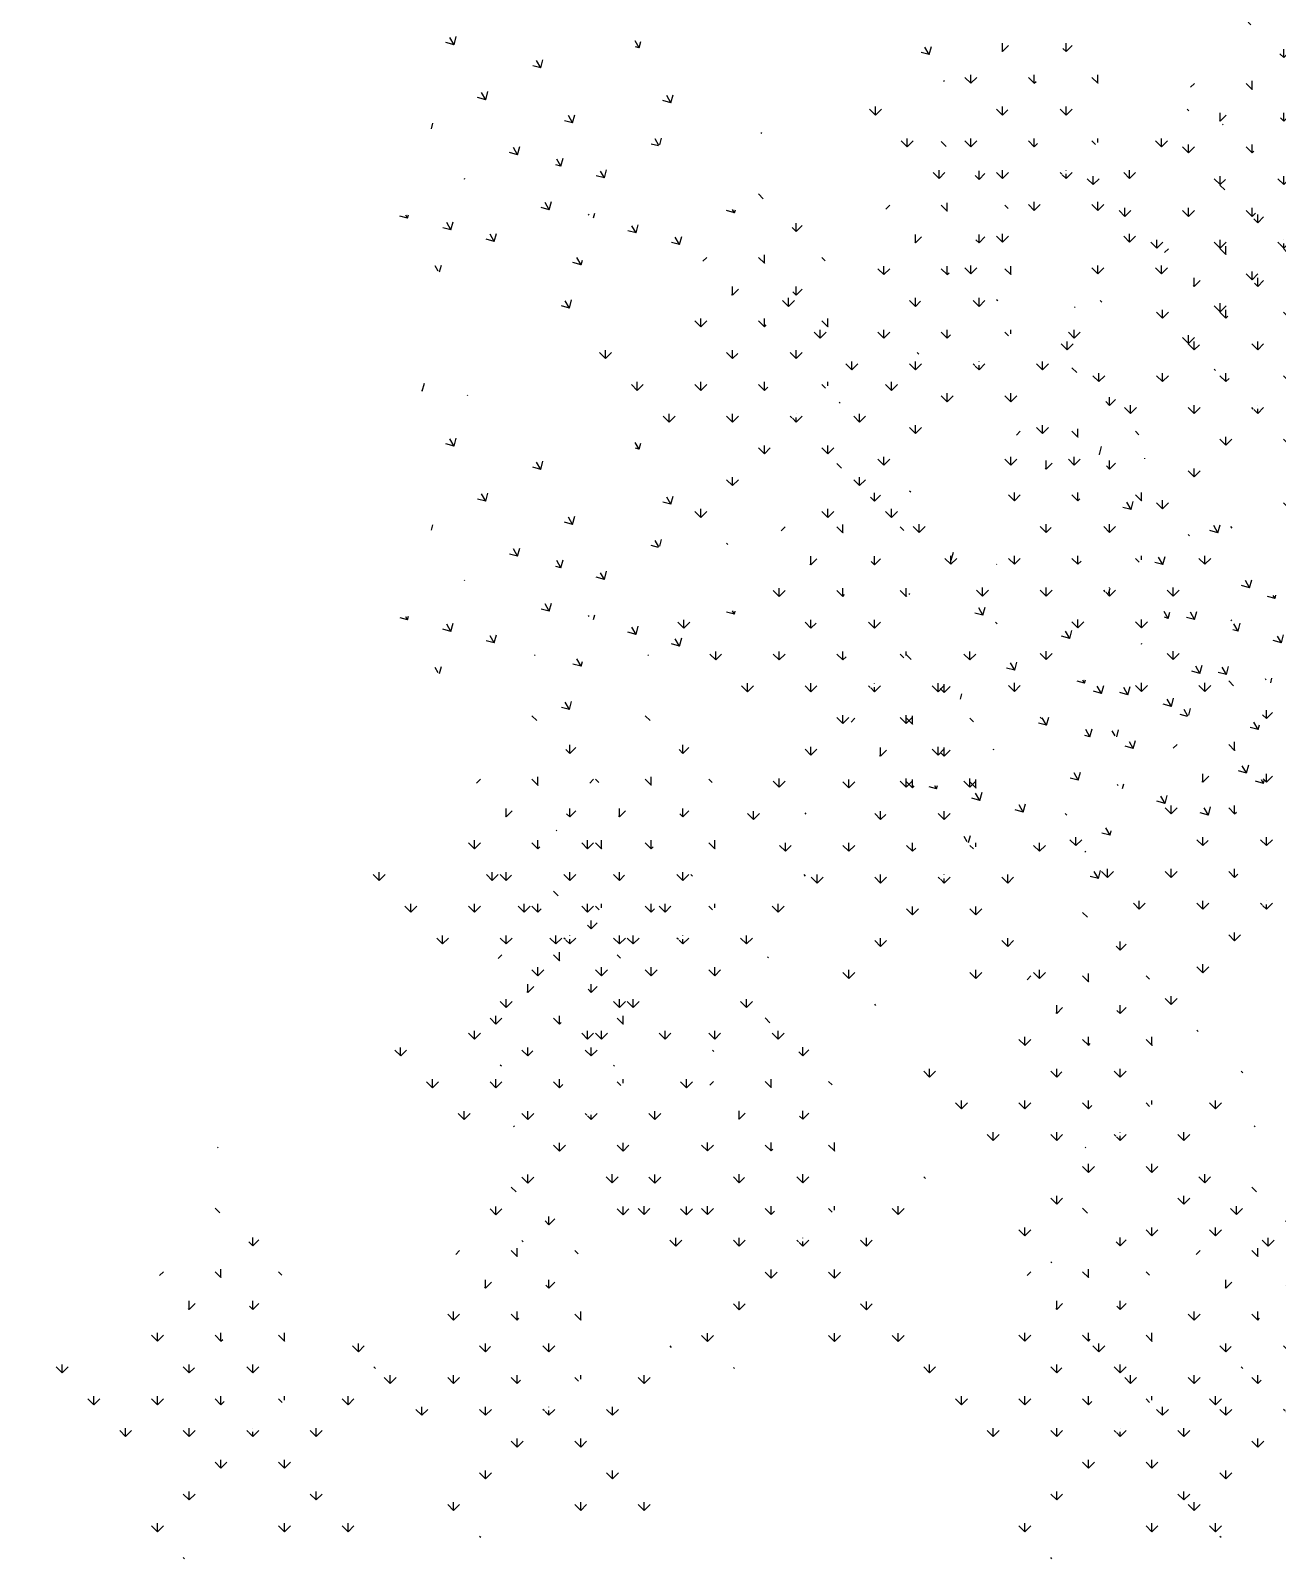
# Model space of a CAD drawing. Header units: inches. Extents: x 35686 to 107884, y -6679 to 46392.
# Drawn here: x 85259 to 86993, y 34165 to 36298 of the extents above; entities that cross this region are included whole.
import ezdxf

# ---------------------------------------------------------------- set-up
doc = ezdxf.new("R2010")
doc.units = ezdxf.units.IN
doc.header["$LTSCALE"] = 500
doc.header["$MEASUREMENT"] = 0
doc.layers.add('FRONT-ELEVATION', color=7, linetype='CONTINUOUS')

# ---------------------------------------------------------------- blocks, each defined once
blk = doc.blocks.new('TREE3')
at = {"layer": 'FRONT-ELEVATION', "linetype": 'Continuous'}
h = blk.add_hatch(dxfattribs=at)
h.set_pattern_fill('GRASS', color=41, scale=50, angle=30, style=0)
h.set_pattern_definition([(120, (-83731.526, -19197.622), (-48.296291, 12.940952), [9.375, -61.335678]), (75, (-83731.526, -19197.62), (-48.29629, 12.940952), [9.375, -40.625]), (165, (-83731.526, -19197.62), (-12.940952, -48.29629), [9.375, -40.625])])
edge = h.paths.add_edge_path()
edge.add_line((-3518.1, 4453.7), (-3417.7, 4390.4))
edge.add_line((-3417.7, 4390.4), (-3326.4, 4447.4))
edge.add_line((-3326.4, 4447.4), (-3476.8, 4470.7))
edge.add_line((-3476.8, 4470.7), (-3392.3, 4551.4))
edge.add_line((-3392.3, 4551.4), (-3450.7, 4647.3))
edge.add_line((-3450.7, 4647.3), (-3447.8, 4530.3))
edge.add_line((-3447.8, 4530.3), (-3512.2, 4471))
edge.add_line((-3512.2, 4471), (-3493.2, 4527.5))
edge.add_line((-3493.2, 4527.5), (-3567.9, 4644.3))
edge.add_line((-3567.9, 4644.3), (-3637.7, 4690.7))
edge.add_line((-3637.7, 4690.7), (-3567.7, 4572.6))
edge.add_line((-3567.7, 4572.6), (-3529.6, 4476))
edge.add_line((-3529.6, 4476), (-3549.2, 4483.9))
edge.add_line((-3549.2, 4483.9), (-3701.4, 4733.8))
edge.add_line((-3701.4, 4733.8), (-3641.5, 4561.6))
edge.add_line((-3641.5, 4561.6), (-3579.1, 4496.1))
edge.add_line((-3579.1, 4496.1), (-3640.1, 4521))
edge.add_line((-3640.1, 4521), (-3693.8, 4618.2))
edge.add_line((-3693.8, 4618.2), (-3666.4, 4487.8))
edge.add_line((-3666.4, 4487.8), (-3553.3, 4469.1))
edge.add_line((-3553.3, 4469.1), (-3768.6, 4432.7))
edge.add_line((-3768.6, 4432.7), (-3639.5, 4365.1))
edge.add_line((-3639.5, 4365.1), (-3539.5, 4449))
edge.add_line((-3539.5, 4449), (-3572.8, 4325.2))
edge.add_line((-3572.8, 4325.2), (-3502.4, 4309.1))
edge.add_line((-3502.4, 4309.1), (-3514.2, 4450.6))
h = blk.add_hatch(dxfattribs=at)
h.set_pattern_fill('GRASS', color=62, scale=50, style=0)
h.set_pattern_definition([(90, (-84266.817, 23991.966), (-35.355339, 35.355339), [9.375, -61.335678]), (45, (-84266.817, 23991.966), (-35.35534, 35.35534), [9.375, -40.625]), (135, (-84266.817, 23991.966), (-35.35534, -35.35534), [9.375, -40.625])])
edge = h.paths.add_edge_path()
edge.add_line((-2974.3, 4367.9), (-2919, 4262.9))
edge.add_line((-2919, 4262.9), (-2811.4, 4266.6))
edge.add_line((-2811.4, 4266.6), (-2930, 4362))
edge.add_line((-2930, 4362), (-2816.5, 4389.6))
edge.add_line((-2816.5, 4389.6), (-2819.1, 4501.9))
edge.add_line((-2819.1, 4501.9), (-2875.1, 4399.1))
edge.add_line((-2875.1, 4399.1), (-2960.5, 4380))
edge.add_line((-2960.5, 4380), (-2915.8, 4419.3))
edge.add_line((-2915.8, 4419.3), (-2922.1, 4557.8))
edge.add_line((-2922.1, 4557.8), (-2959.3, 4633))
edge.add_line((-2959.3, 4633), (-2957.8, 4495.7))
edge.add_line((-2957.8, 4495.7), (-2973.1, 4393))
edge.add_line((-2973.1, 4393), (-2986.1, 4409.6))
edge.add_line((-2986.1, 4409.6), (-2993, 4702.2))
edge.add_line((-2993, 4702.2), (-3027.2, 4523))
edge.add_line((-3027.2, 4523), (-3005.9, 4435.1))
edge.add_line((-3005.9, 4435.1), (-3046.3, 4487.2))
edge.add_line((-3046.3, 4487.2), (-3044.1, 4598.2))
edge.add_line((-3044.1, 4598.2), (-3085.7, 4471.6))
edge.add_line((-3085.7, 4471.6), (-2997.1, 4398.9))
edge.add_line((-2997.1, 4398.9), (-3201.7, 4475))
edge.add_line((-3201.7, 4475), (-3123.7, 4351.9))
edge.add_line((-3123.7, 4351.9), (-2995.1, 4374.6))
edge.add_line((-2995.1, 4374.6), (-3085.9, 4283.9))
edge.add_line((-3085.9, 4283.9), (-3033, 4234.8))
edge.add_line((-3033, 4234.8), (-2972.5, 4363.2))
h = blk.add_hatch(dxfattribs=at)
h.set_pattern_fill('GRASS', color=62, scale=50, style=0)
h.set_pattern_definition([(90, (-84683.6, 23817.694), (-35.355339, 35.355339), [9.375, -61.335678]), (45, (-84683.6, 23817.694), (-35.35534, 35.35534), [9.375, -40.625]), (135, (-84683.6, 23817.694), (-35.35534, -35.35534), [9.375, -40.625])])
edge = h.paths.add_edge_path()
edge.add_line((-3391.1, 4193.6), (-3335.8, 4088.6))
edge.add_line((-3335.8, 4088.6), (-3228.2, 4092.4))
edge.add_line((-3228.2, 4092.4), (-3346.8, 4187.7))
edge.add_line((-3346.8, 4187.7), (-3233.3, 4215.3))
edge.add_line((-3233.3, 4215.3), (-3235.9, 4327.6))
edge.add_line((-3235.9, 4327.6), (-3291.9, 4224.8))
edge.add_line((-3291.9, 4224.8), (-3377.3, 4205.7))
edge.add_line((-3377.3, 4205.7), (-3332.6, 4245))
edge.add_line((-3332.6, 4245), (-3338.9, 4383.5))
edge.add_line((-3338.9, 4383.5), (-3376.1, 4458.7))
edge.add_line((-3376.1, 4458.7), (-3374.6, 4321.4))
edge.add_line((-3374.6, 4321.4), (-3389.9, 4218.7))
edge.add_line((-3389.9, 4218.7), (-3402.9, 4235.3))
edge.add_line((-3402.9, 4235.3), (-3409.8, 4527.9))
edge.add_line((-3409.8, 4527.9), (-3444, 4348.7))
edge.add_line((-3444, 4348.7), (-3422.7, 4260.8))
edge.add_line((-3422.7, 4260.8), (-3463.1, 4312.9))
edge.add_line((-3463.1, 4312.9), (-3460.9, 4423.9))
edge.add_line((-3460.9, 4423.9), (-3502.5, 4297.3))
edge.add_line((-3502.5, 4297.3), (-3413.8, 4224.6))
edge.add_line((-3413.8, 4224.6), (-3618.5, 4300.7))
edge.add_line((-3618.5, 4300.7), (-3540.5, 4177.6))
edge.add_line((-3540.5, 4177.6), (-3411.9, 4200.3))
edge.add_line((-3411.9, 4200.3), (-3502.7, 4109.7))
edge.add_line((-3502.7, 4109.7), (-3449.7, 4060.6))
edge.add_line((-3449.7, 4060.6), (-3389.2, 4189))
h = blk.add_hatch(dxfattribs=at)
h.set_pattern_fill('GRASS', color=41, scale=50, angle=30, style=0)
h.set_pattern_definition([(120, (-84131.87, -19479.9), (-48.296291, 12.940952), [9.375, -61.335678]), (75, (-84131.87, -19479.9), (-48.29629, 12.940952), [9.375, -40.625]), (165, (-84131.87, -19479.9), (-12.940952, -48.29629), [9.375, -40.625])])
edge = h.paths.add_edge_path()
edge.add_line((-3918.4, 4171.4), (-3818.1, 4108.1))
edge.add_line((-3818.1, 4108.1), (-3726.8, 4165.2))
edge.add_line((-3726.8, 4165.2), (-3877.1, 4188.4))
edge.add_line((-3877.1, 4188.4), (-3792.7, 4269.1))
edge.add_line((-3792.7, 4269.1), (-3851.1, 4365))
edge.add_line((-3851.1, 4365), (-3848.1, 4248))
edge.add_line((-3848.1, 4248), (-3912.6, 4188.8))
edge.add_line((-3912.6, 4188.8), (-3893.5, 4245.2))
edge.add_line((-3893.5, 4245.2), (-3968.2, 4362))
edge.add_line((-3968.2, 4362), (-4038, 4408.5))
edge.add_line((-4038, 4408.5), (-3968.1, 4290.3))
edge.add_line((-3968.1, 4290.3), (-3930, 4193.7))
edge.add_line((-3930, 4193.7), (-3949.5, 4201.7))
edge.add_line((-3949.5, 4201.7), (-4101.8, 4451.6))
edge.add_line((-4101.8, 4451.6), (-4041.9, 4279.3))
edge.add_line((-4041.9, 4279.3), (-3979.4, 4213.8))
edge.add_line((-3979.4, 4213.8), (-4040.4, 4238.7))
edge.add_line((-4040.4, 4238.7), (-4094.1, 4336))
edge.add_line((-4094.1, 4336), (-4066.8, 4205.5))
edge.add_line((-4066.8, 4205.5), (-3953.7, 4186.9))
edge.add_line((-3953.7, 4186.9), (-4168.9, 4150.5))
edge.add_line((-4168.9, 4150.5), (-4039.8, 4082.9))
edge.add_line((-4039.8, 4082.9), (-3939.8, 4166.8))
edge.add_line((-3939.8, 4166.8), (-3973.1, 4042.9))
edge.add_line((-3973.1, 4042.9), (-3902.7, 4026.9))
edge.add_line((-3902.7, 4026.9), (-3914.5, 4168.3))
h = blk.add_hatch(dxfattribs=at)
h.set_pattern_fill('GRASS', color=62, scale=50, style=0)
h.set_pattern_definition([(90, (-84441.285, 23740.24), (-35.355339, 35.355339), [9.375, -61.335678]), (45, (-84441.285, 23740.24), (-35.35534, 35.35534), [9.375, -40.625]), (135, (-84441.285, 23740.24), (-35.35534, -35.35534), [9.375, -40.625])])
edge = h.paths.add_edge_path()
edge.add_line((-3148.7, 4116.2), (-3093.5, 4011.2))
edge.add_line((-3093.5, 4011.2), (-2985.9, 4014.9))
edge.add_line((-2985.9, 4014.9), (-3104.5, 4110.3))
edge.add_line((-3104.5, 4110.3), (-2991, 4137.9))
edge.add_line((-2991, 4137.9), (-2993.6, 4250.1))
edge.add_line((-2993.6, 4250.1), (-3049.6, 4147.4))
edge.add_line((-3049.6, 4147.4), (-3135, 4128.3))
edge.add_line((-3135, 4128.3), (-3090.3, 4167.6))
edge.add_line((-3090.3, 4167.6), (-3096.6, 4306.1))
edge.add_line((-3096.6, 4306.1), (-3133.8, 4381.2))
edge.add_line((-3133.8, 4381.2), (-3132.3, 4243.9))
edge.add_line((-3132.3, 4243.9), (-3147.6, 4141.2))
edge.add_line((-3147.6, 4141.2), (-3160.5, 4157.9))
edge.add_line((-3160.5, 4157.9), (-3167.4, 4450.4))
edge.add_line((-3167.4, 4450.4), (-3201.7, 4271.3))
edge.add_line((-3201.7, 4271.3), (-3180.3, 4183.4))
edge.add_line((-3180.3, 4183.4), (-3220.8, 4235.4))
edge.add_line((-3220.8, 4235.4), (-3218.6, 4346.5))
edge.add_line((-3218.6, 4346.5), (-3260.2, 4219.9))
edge.add_line((-3260.2, 4219.9), (-3171.5, 4147.2))
edge.add_line((-3171.5, 4147.2), (-3376.2, 4223.3))
edge.add_line((-3376.2, 4223.3), (-3298.2, 4100.2))
edge.add_line((-3298.2, 4100.2), (-3169.6, 4122.8))
edge.add_line((-3169.6, 4122.8), (-3260.3, 4032.2))
edge.add_line((-3260.3, 4032.2), (-3207.4, 3983.1))
edge.add_line((-3207.4, 3983.1), (-3146.9, 4111.5))
h = blk.add_hatch(dxfattribs=at)
h.set_pattern_fill('GRASS', color=62, scale=50, style=0)
h.set_pattern_definition([(90, (-84780.528, 23604.695), (-35.355339, 35.355339), [9.375, -61.335678]), (45, (-84780.53, 23604.695), (-35.35534, 35.35534), [9.375, -40.625]), (135, (-84780.53, 23604.695), (-35.35534, -35.35534), [9.375, -40.625])])
edge = h.paths.add_edge_path()
edge.add_line((-3488, 3980.6), (-3432.7, 3875.6))
edge.add_line((-3432.7, 3875.6), (-3325.1, 3879.4))
edge.add_line((-3325.1, 3879.4), (-3443.7, 3974.7))
edge.add_line((-3443.7, 3974.7), (-3330.2, 4002.3))
edge.add_line((-3330.2, 4002.3), (-3332.9, 4114.6))
edge.add_line((-3332.9, 4114.6), (-3388.8, 4011.8))
edge.add_line((-3388.8, 4011.8), (-3474.2, 3992.7))
edge.add_line((-3474.2, 3992.7), (-3429.5, 4032))
edge.add_line((-3429.5, 4032), (-3435.8, 4170.5))
edge.add_line((-3435.8, 4170.5), (-3473, 4245.7))
edge.add_line((-3473, 4245.7), (-3471.5, 4108.4))
edge.add_line((-3471.5, 4108.4), (-3486.8, 4005.7))
edge.add_line((-3486.8, 4005.7), (-3499.8, 4022.3))
edge.add_line((-3499.8, 4022.3), (-3506.7, 4314.9))
edge.add_line((-3506.7, 4314.9), (-3540.9, 4135.7))
edge.add_line((-3540.9, 4135.7), (-3519.6, 4047.8))
edge.add_line((-3519.6, 4047.8), (-3560, 4099.9))
edge.add_line((-3560, 4099.9), (-3557.9, 4210.9))
edge.add_line((-3557.9, 4210.9), (-3599.4, 4084.3))
edge.add_line((-3599.4, 4084.3), (-3510.8, 4011.6))
edge.add_line((-3510.8, 4011.6), (-3715.4, 4087.7))
edge.add_line((-3715.4, 4087.7), (-3637.4, 3964.6))
edge.add_line((-3637.4, 3964.6), (-3508.9, 3987.3))
edge.add_line((-3508.9, 3987.3), (-3599.6, 3896.7))
edge.add_line((-3599.6, 3896.7), (-3546.7, 3847.6))
edge.add_line((-3546.7, 3847.6), (-3486.2, 3976))
h = blk.add_hatch(dxfattribs=at)
h.set_pattern_fill('GRASS', color=62, scale=50, style=0)
h.set_pattern_definition([(90, (-84470.363, 23556.286), (-35.355339, 35.355339), [9.375, -61.335678]), (45, (-84470.363, 23556.286), (-35.35534, 35.35534), [9.375, -40.625]), (135, (-84470.363, 23556.286), (-35.35534, -35.35534), [9.375, -40.625])])
edge = h.paths.add_edge_path()
edge.add_line((-3177.8, 3932.2), (-3122.6, 3827.2))
edge.add_line((-3122.6, 3827.2), (-3015, 3831))
edge.add_line((-3015, 3831), (-3133.6, 3926.3))
edge.add_line((-3133.6, 3926.3), (-3020, 3953.9))
edge.add_line((-3020, 3953.9), (-3022.7, 4066.2))
edge.add_line((-3022.7, 4066.2), (-3078.7, 3963.4))
edge.add_line((-3078.7, 3963.4), (-3164.1, 3944.3))
edge.add_line((-3164.1, 3944.3), (-3119.4, 3983.6))
edge.add_line((-3119.4, 3983.6), (-3125.6, 4122.1))
edge.add_line((-3125.6, 4122.1), (-3162.9, 4197.3))
edge.add_line((-3162.9, 4197.3), (-3161.4, 4060))
edge.add_line((-3161.4, 4060), (-3176.7, 3957.3))
edge.add_line((-3176.7, 3957.3), (-3189.6, 3973.9))
edge.add_line((-3189.6, 3973.9), (-3196.5, 4266.5))
edge.add_line((-3196.5, 4266.5), (-3230.8, 4087.3))
edge.add_line((-3230.8, 4087.3), (-3209.4, 3999.4))
edge.add_line((-3209.4, 3999.4), (-3249.8, 4051.5))
edge.add_line((-3249.8, 4051.5), (-3247.7, 4162.5))
edge.add_line((-3247.7, 4162.5), (-3289.3, 4035.9))
edge.add_line((-3289.3, 4035.9), (-3200.6, 3963.2))
edge.add_line((-3200.6, 3963.2), (-3405.2, 4039.3))
edge.add_line((-3405.2, 4039.3), (-3327.2, 3916.2))
edge.add_line((-3327.2, 3916.2), (-3198.7, 3938.9))
edge.add_line((-3198.7, 3938.9), (-3289.4, 3848.2))
edge.add_line((-3289.4, 3848.2), (-3236.5, 3799.2))
edge.add_line((-3236.5, 3799.2), (-3176, 3927.6))
h = blk.add_hatch(dxfattribs=at)
h.set_pattern_fill('GRASS', color=62, scale=50, style=0)
h.set_pattern_definition([(90, (-84984.074, 23546.605), (-35.355339, 35.355339), [9.375, -61.335678]), (45, (-84984.074, 23546.605), (-35.35534, 35.35534), [9.375, -40.625]), (135, (-84984.074, 23546.605), (-35.35534, -35.35534), [9.375, -40.625])])
edge = h.paths.add_edge_path()
edge.add_line((-3691.5, 3922.5), (-3636.3, 3817.5))
edge.add_line((-3636.3, 3817.5), (-3528.7, 3821.3))
edge.add_line((-3528.7, 3821.3), (-3647.3, 3916.6))
edge.add_line((-3647.3, 3916.6), (-3533.8, 3944.3))
edge.add_line((-3533.8, 3944.3), (-3536.4, 4056.5))
edge.add_line((-3536.4, 4056.5), (-3592.4, 3953.7))
edge.add_line((-3592.4, 3953.7), (-3677.8, 3934.6))
edge.add_line((-3677.8, 3934.6), (-3633.1, 3974))
edge.add_line((-3633.1, 3974), (-3639.4, 4112.4))
edge.add_line((-3639.4, 4112.4), (-3676.6, 4187.6))
edge.add_line((-3676.6, 4187.6), (-3675.1, 4050.3))
edge.add_line((-3675.1, 4050.3), (-3690.4, 3947.6))
edge.add_line((-3690.4, 3947.6), (-3703.3, 3964.3))
edge.add_line((-3703.3, 3964.3), (-3710.2, 4256.8))
edge.add_line((-3710.2, 4256.8), (-3744.5, 4077.7))
edge.add_line((-3744.5, 4077.7), (-3723.1, 3989.7))
edge.add_line((-3723.1, 3989.7), (-3763.5, 4041.8))
edge.add_line((-3763.5, 4041.8), (-3761.4, 4152.9))
edge.add_line((-3761.4, 4152.9), (-3803, 4026.2))
edge.add_line((-3803, 4026.2), (-3714.3, 3953.5))
edge.add_line((-3714.3, 3953.5), (-3918.9, 4029.6))
edge.add_line((-3918.9, 4029.6), (-3840.9, 3906.5))
edge.add_line((-3840.9, 3906.5), (-3712.4, 3929.2))
edge.add_line((-3712.4, 3929.2), (-3803.1, 3838.6))
edge.add_line((-3803.1, 3838.6), (-3750.2, 3789.5))
edge.add_line((-3750.2, 3789.5), (-3689.7, 3917.9))
h = blk.add_hatch(dxfattribs=at)
h.set_pattern_fill('GRASS', color=62, scale=50, style=0)
h.set_pattern_definition([(90, (-84635.14, 23352.97), (-35.355339, 35.355339), [9.375, -61.335678]), (45, (-84635.14, 23352.97), (-35.35534, 35.35534), [9.375, -40.625]), (135, (-84635.14, 23352.97), (-35.35534, -35.35534), [9.375, -40.625])])
edge = h.paths.add_edge_path()
edge.add_line((-3342.6, 3728.9), (-3287.4, 3623.9))
edge.add_line((-3287.4, 3623.9), (-3179.8, 3627.6))
edge.add_line((-3179.8, 3627.6), (-3298.3, 3723))
edge.add_line((-3298.3, 3723), (-3184.8, 3750.6))
edge.add_line((-3184.8, 3750.6), (-3187.5, 3862.9))
edge.add_line((-3187.5, 3862.9), (-3243.4, 3760.1))
edge.add_line((-3243.4, 3760.1), (-3328.8, 3741))
edge.add_line((-3328.8, 3741), (-3284.1, 3780.3))
edge.add_line((-3284.1, 3780.3), (-3290.4, 3918.8))
edge.add_line((-3290.4, 3918.8), (-3327.7, 3994))
edge.add_line((-3327.7, 3994), (-3326.1, 3856.7))
edge.add_line((-3326.1, 3856.7), (-3341.5, 3754))
edge.add_line((-3341.5, 3754), (-3354.4, 3770.6))
edge.add_line((-3354.4, 3770.6), (-3361.3, 4063.2))
edge.add_line((-3361.3, 4063.2), (-3395.6, 3884))
edge.add_line((-3395.6, 3884), (-3374.2, 3796.1))
edge.add_line((-3374.2, 3796.1), (-3414.6, 3848.2))
edge.add_line((-3414.6, 3848.2), (-3412.5, 3959.2))
edge.add_line((-3412.5, 3959.2), (-3454, 3832.6))
edge.add_line((-3454, 3832.6), (-3365.4, 3759.9))
edge.add_line((-3365.4, 3759.9), (-3570, 3836))
edge.add_line((-3570, 3836), (-3492, 3712.9))
edge.add_line((-3492, 3712.9), (-3363.5, 3735.6))
edge.add_line((-3363.5, 3735.6), (-3454.2, 3644.9))
edge.add_line((-3454.2, 3644.9), (-3401.3, 3595.8))
edge.add_line((-3401.3, 3595.8), (-3340.8, 3724.2))
h = blk.add_hatch(dxfattribs=at)
h.set_pattern_fill('GRASS', color=42, scale=50, angle=30, style=0)
h.set_pattern_definition([(120, (-83166.337, -19903.316), (-48.296291, 12.940952), [9.375, -61.335678]), (75, (-83166.337, -19903.316), (-48.29629, 12.940952), [9.375, -40.625]), (165, (-83166.337, -19903.316), (-12.940952, -48.29629), [9.375, -40.625])])
edge = h.paths.add_edge_path()
edge.add_line((-2952.9, 3748), (-2852.6, 3684.7))
edge.add_line((-2852.6, 3684.7), (-2761.2, 3741.7))
edge.add_line((-2761.2, 3741.7), (-2911.6, 3765))
edge.add_line((-2911.6, 3765), (-2827.1, 3845.7))
edge.add_line((-2827.1, 3845.7), (-2885.5, 3941.6))
edge.add_line((-2885.5, 3941.6), (-2882.6, 3824.6))
edge.add_line((-2882.6, 3824.6), (-2947, 3765.4))
edge.add_line((-2947, 3765.4), (-2928, 3821.8))
edge.add_line((-2928, 3821.8), (-3002.7, 3938.6))
edge.add_line((-3002.7, 3938.6), (-3072.5, 3985))
edge.add_line((-3072.5, 3985), (-3002.5, 3866.9))
edge.add_line((-3002.5, 3866.9), (-2964.4, 3770.3))
edge.add_line((-2964.4, 3770.3), (-2984, 3778.2))
edge.add_line((-2984, 3778.2), (-3136.2, 4028.2))
edge.add_line((-3136.2, 4028.2), (-3076.3, 3855.9))
edge.add_line((-3076.3, 3855.9), (-3013.9, 3790.4))
edge.add_line((-3013.9, 3790.4), (-3074.9, 3815.3))
edge.add_line((-3074.9, 3815.3), (-3128.6, 3912.5))
edge.add_line((-3128.6, 3912.5), (-3101.2, 3782.1))
edge.add_line((-3101.2, 3782.1), (-2988.1, 3763.5))
edge.add_line((-2988.1, 3763.5), (-3203.4, 3727))
edge.add_line((-3203.4, 3727), (-3074.3, 3659.5))
edge.add_line((-3074.3, 3659.5), (-2974.3, 3743.4))
edge.add_line((-2974.3, 3743.4), (-3007.6, 3619.5))
edge.add_line((-3007.6, 3619.5), (-2937.2, 3603.4))
edge.add_line((-2937.2, 3603.4), (-2949, 3744.9))
h = blk.add_hatch(dxfattribs=at)
h.set_pattern_fill('GRASS', color=41, scale=50, angle=30, style=0)
h.set_pattern_definition([(120, (-84131.87, -19926.84), (-48.296291, 12.940952), [9.375, -61.335678]), (75, (-84131.87, -19926.84), (-48.29629, 12.940952), [9.375, -40.625]), (165, (-84131.87, -19926.84), (-12.940952, -48.29629), [9.375, -40.625])])
edge = h.paths.add_edge_path()
edge.add_line((-3918.4, 3724.5), (-3818.1, 3661.2))
edge.add_line((-3818.1, 3661.2), (-3726.8, 3718.2))
edge.add_line((-3726.8, 3718.2), (-3877.1, 3741.5))
edge.add_line((-3877.1, 3741.5), (-3792.7, 3822.2))
edge.add_line((-3792.7, 3822.2), (-3851.1, 3918.1))
edge.add_line((-3851.1, 3918.1), (-3848.1, 3801.1))
edge.add_line((-3848.1, 3801.1), (-3912.6, 3741.8))
edge.add_line((-3912.6, 3741.8), (-3893.5, 3798.3))
edge.add_line((-3893.5, 3798.3), (-3968.2, 3915))
edge.add_line((-3968.2, 3915), (-4038, 3961.5))
edge.add_line((-4038, 3961.5), (-3968.1, 3843.4))
edge.add_line((-3968.1, 3843.4), (-3930, 3746.8))
edge.add_line((-3930, 3746.8), (-3949.5, 3754.7))
edge.add_line((-3949.5, 3754.7), (-4101.8, 4004.6))
edge.add_line((-4101.8, 4004.6), (-4041.9, 3832.3))
edge.add_line((-4041.9, 3832.3), (-3979.4, 3766.9))
edge.add_line((-3979.4, 3766.9), (-4040.4, 3791.8))
edge.add_line((-4040.4, 3791.8), (-4094.1, 3889))
edge.add_line((-4094.1, 3889), (-4066.8, 3758.6))
edge.add_line((-4066.8, 3758.6), (-3953.7, 3739.9))
edge.add_line((-3953.7, 3739.9), (-4168.9, 3703.5))
edge.add_line((-4168.9, 3703.5), (-4039.8, 3635.9))
edge.add_line((-4039.8, 3635.9), (-3939.8, 3719.8))
edge.add_line((-3939.8, 3719.8), (-3973.1, 3596))
edge.add_line((-3973.1, 3596), (-3902.7, 3579.9))
edge.add_line((-3902.7, 3579.9), (-3914.5, 3721.4))
h = blk.add_hatch(dxfattribs=at)
h.set_pattern_fill('GRASS', color=62, scale=50, style=0)
h.set_pattern_definition([(90, (-84896.84, 23246.47), (-35.355339, 35.355339), [9.375, -61.335678]), (45, (-84896.84, 23246.47), (-35.35534, 35.35534), [9.375, -40.625]), (135, (-84896.84, 23246.47), (-35.35534, -35.35534), [9.375, -40.625])])
edge = h.paths.add_edge_path()
edge.add_line((-3604.3, 3622.4), (-3549.1, 3517.4))
edge.add_line((-3549.1, 3517.4), (-3441.5, 3521.1))
edge.add_line((-3441.5, 3521.1), (-3560, 3616.5))
edge.add_line((-3560, 3616.5), (-3446.5, 3644.1))
edge.add_line((-3446.5, 3644.1), (-3449.2, 3756.4))
edge.add_line((-3449.2, 3756.4), (-3505.1, 3653.6))
edge.add_line((-3505.1, 3653.6), (-3590.5, 3634.5))
edge.add_line((-3590.5, 3634.5), (-3545.8, 3673.8))
edge.add_line((-3545.8, 3673.8), (-3552.1, 3812.3))
edge.add_line((-3552.1, 3812.3), (-3589.4, 3887.5))
edge.add_line((-3589.4, 3887.5), (-3587.9, 3750.2))
edge.add_line((-3587.9, 3750.2), (-3603.2, 3647.5))
edge.add_line((-3603.2, 3647.5), (-3616.1, 3664.1))
edge.add_line((-3616.1, 3664.1), (-3623, 3956.7))
edge.add_line((-3623, 3956.7), (-3657.3, 3777.5))
edge.add_line((-3657.3, 3777.5), (-3635.9, 3689.6))
edge.add_line((-3635.9, 3689.6), (-3676.3, 3741.7))
edge.add_line((-3676.3, 3741.7), (-3674.2, 3852.7))
edge.add_line((-3674.2, 3852.7), (-3715.7, 3726.1))
edge.add_line((-3715.7, 3726.1), (-3627.1, 3653.4))
edge.add_line((-3627.1, 3653.4), (-3831.7, 3729.5))
edge.add_line((-3831.7, 3729.5), (-3753.7, 3606.4))
edge.add_line((-3753.7, 3606.4), (-3625.2, 3629.1))
edge.add_line((-3625.2, 3629.1), (-3715.9, 3538.4))
edge.add_line((-3715.9, 3538.4), (-3663, 3489.3))
edge.add_line((-3663, 3489.3), (-3602.5, 3617.7))
h = blk.add_hatch(dxfattribs=at)
h.set_pattern_fill('GRASS', color=42, scale=50, angle=30, style=0)
h.set_pattern_definition([(120, (-83378.283, -19997.41), (-48.296291, 12.940952), [9.375, -61.335678]), (75, (-83378.283, -19997.41), (-48.29629, 12.940952), [9.375, -40.625]), (165, (-83378.283, -19997.41), (-12.940952, -48.29629), [9.375, -40.625])])
edge = h.paths.add_edge_path()
edge.add_line((-3164.8, 3653.9), (-3064.5, 3590.6))
edge.add_line((-3064.5, 3590.6), (-2973.2, 3647.6))
edge.add_line((-2973.2, 3647.6), (-3123.6, 3670.9))
edge.add_line((-3123.6, 3670.9), (-3039.1, 3751.6))
edge.add_line((-3039.1, 3751.6), (-3097.5, 3847.5))
edge.add_line((-3097.5, 3847.5), (-3094.6, 3730.5))
edge.add_line((-3094.6, 3730.5), (-3159, 3671.3))
edge.add_line((-3159, 3671.3), (-3139.9, 3727.7))
edge.add_line((-3139.9, 3727.7), (-3214.6, 3844.5))
edge.add_line((-3214.6, 3844.5), (-3284.4, 3891))
edge.add_line((-3284.4, 3891), (-3214.5, 3772.8))
edge.add_line((-3214.5, 3772.8), (-3176.4, 3676.2))
edge.add_line((-3176.4, 3676.2), (-3195.9, 3684.1))
edge.add_line((-3195.9, 3684.1), (-3348.2, 3934.1))
edge.add_line((-3348.2, 3934.1), (-3288.3, 3761.8))
edge.add_line((-3288.3, 3761.8), (-3225.8, 3696.3))
edge.add_line((-3225.8, 3696.3), (-3286.8, 3721.2))
edge.add_line((-3286.8, 3721.2), (-3340.5, 3818.4))
edge.add_line((-3340.5, 3818.4), (-3313.2, 3688))
edge.add_line((-3313.2, 3688), (-3200.1, 3669.4))
edge.add_line((-3200.1, 3669.4), (-3415.3, 3632.9))
edge.add_line((-3415.3, 3632.9), (-3286.2, 3565.4))
edge.add_line((-3286.2, 3565.4), (-3186.2, 3649.3))
edge.add_line((-3186.2, 3649.3), (-3219.5, 3525.4))
edge.add_line((-3219.5, 3525.4), (-3149.1, 3509.3))
edge.add_line((-3149.1, 3509.3), (-3160.9, 3650.8))
h = blk.add_hatch(dxfattribs=at)
h.set_pattern_fill('GRASS', color=42, scale=50, angle=30, style=0)
h.set_pattern_definition([(120, (-83543.13, -20115.024), (-48.296291, 12.940952), [9.375, -61.335678]), (75, (-83543.13, -20115.024), (-48.29629, 12.940952), [9.375, -40.625]), (165, (-83543.13, -20115.024), (-12.940952, -48.29629), [9.375, -40.625])])
edge = h.paths.add_edge_path()
edge.add_line((-3329.7, 3536.3), (-3229.3, 3473))
edge.add_line((-3229.3, 3473), (-3138, 3530))
edge.add_line((-3138, 3530), (-3288.4, 3553.3))
edge.add_line((-3288.4, 3553.3), (-3203.9, 3634))
edge.add_line((-3203.9, 3634), (-3262.3, 3729.9))
edge.add_line((-3262.3, 3729.9), (-3259.4, 3612.9))
edge.add_line((-3259.4, 3612.9), (-3323.8, 3553.6))
edge.add_line((-3323.8, 3553.6), (-3304.8, 3610.1))
edge.add_line((-3304.8, 3610.1), (-3379.5, 3726.9))
edge.add_line((-3379.5, 3726.9), (-3449.3, 3773.3))
edge.add_line((-3449.3, 3773.3), (-3379.3, 3655.2))
edge.add_line((-3379.3, 3655.2), (-3341.2, 3558.6))
edge.add_line((-3341.2, 3558.6), (-3360.8, 3566.5))
edge.add_line((-3360.8, 3566.5), (-3513, 3816.4))
edge.add_line((-3513, 3816.4), (-3453.1, 3644.2))
edge.add_line((-3453.1, 3644.2), (-3390.7, 3578.7))
edge.add_line((-3390.7, 3578.7), (-3451.7, 3603.6))
edge.add_line((-3451.7, 3603.6), (-3505.4, 3700.8))
edge.add_line((-3505.4, 3700.8), (-3478, 3570.4))
edge.add_line((-3478, 3570.4), (-3364.9, 3551.7))
edge.add_line((-3364.9, 3551.7), (-3580.2, 3515.3))
edge.add_line((-3580.2, 3515.3), (-3451.1, 3447.7))
edge.add_line((-3451.1, 3447.7), (-3351.1, 3531.6))
edge.add_line((-3351.1, 3531.6), (-3384.4, 3407.8))
edge.add_line((-3384.4, 3407.8), (-3314, 3391.7))
edge.add_line((-3314, 3391.7), (-3325.8, 3533.2))
h = blk.add_hatch(dxfattribs=at)
h.set_pattern_fill('GRASS', color=62, scale=50, style=0)
h.set_pattern_definition([(90, (-84819.3, 23033.47), (-35.355339, 35.355339), [9.375, -61.335678]), (45, (-84819.3, 23033.47), (-35.35534, 35.35534), [9.375, -40.625]), (135, (-84819.3, 23033.47), (-35.35534, -35.35534), [9.375, -40.625])])
edge = h.paths.add_edge_path()
edge.add_line((-3526.8, 3409.4), (-3471.5, 3304.4))
edge.add_line((-3471.5, 3304.4), (-3363.9, 3308.1))
edge.add_line((-3363.9, 3308.1), (-3482.5, 3403.5))
edge.add_line((-3482.5, 3403.5), (-3369, 3431.1))
edge.add_line((-3369, 3431.1), (-3371.6, 3543.4))
edge.add_line((-3371.6, 3543.4), (-3427.6, 3440.6))
edge.add_line((-3427.6, 3440.6), (-3513, 3421.5))
edge.add_line((-3513, 3421.5), (-3468.3, 3460.8))
edge.add_line((-3468.3, 3460.8), (-3474.6, 3599.3))
edge.add_line((-3474.6, 3599.3), (-3511.8, 3674.5))
edge.add_line((-3511.8, 3674.5), (-3510.3, 3537.2))
edge.add_line((-3510.3, 3537.2), (-3525.6, 3434.5))
edge.add_line((-3525.6, 3434.5), (-3538.6, 3451.1))
edge.add_line((-3538.6, 3451.1), (-3545.5, 3743.7))
edge.add_line((-3545.5, 3743.7), (-3579.7, 3564.5))
edge.add_line((-3579.7, 3564.5), (-3558.4, 3476.6))
edge.add_line((-3558.4, 3476.6), (-3598.8, 3528.7))
edge.add_line((-3598.8, 3528.7), (-3596.6, 3639.7))
edge.add_line((-3596.6, 3639.7), (-3638.2, 3513.1))
edge.add_line((-3638.2, 3513.1), (-3549.5, 3440.4))
edge.add_line((-3549.5, 3440.4), (-3754.2, 3516.5))
edge.add_line((-3754.2, 3516.5), (-3676.2, 3393.4))
edge.add_line((-3676.2, 3393.4), (-3547.6, 3416.1))
edge.add_line((-3547.6, 3416.1), (-3638.4, 3325.4))
edge.add_line((-3638.4, 3325.4), (-3585.4, 3276.3))
edge.add_line((-3585.4, 3276.3), (-3524.9, 3404.7))
h = blk.add_hatch(dxfattribs=at)
h.set_pattern_fill('GRASS', color=62, scale=50, style=0)
h.set_pattern_definition([(90, (-84460.67, 23004.426), (-35.355339, 35.355339), [9.375, -61.335678]), (45, (-84460.67, 23004.426), (-35.35534, 35.35534), [9.375, -40.625]), (135, (-84460.67, 23004.426), (-35.35534, -35.35534), [9.375, -40.625])])
edge = h.paths.add_edge_path()
edge.add_line((-3168.1, 3380.3), (-3112.9, 3275.3))
edge.add_line((-3112.9, 3275.3), (-3005.3, 3279.1))
edge.add_line((-3005.3, 3279.1), (-3123.9, 3374.4))
edge.add_line((-3123.9, 3374.4), (-3010.4, 3402.1))
edge.add_line((-3010.4, 3402.1), (-3013, 3514.3))
edge.add_line((-3013, 3514.3), (-3069, 3411.5))
edge.add_line((-3069, 3411.5), (-3154.4, 3392.4))
edge.add_line((-3154.4, 3392.4), (-3109.7, 3431.8))
edge.add_line((-3109.7, 3431.8), (-3116, 3570.3))
edge.add_line((-3116, 3570.3), (-3153.2, 3645.4))
edge.add_line((-3153.2, 3645.4), (-3151.7, 3508.1))
edge.add_line((-3151.7, 3508.1), (-3167, 3405.4))
edge.add_line((-3167, 3405.4), (-3179.9, 3422.1))
edge.add_line((-3179.9, 3422.1), (-3186.8, 3714.6))
edge.add_line((-3186.8, 3714.6), (-3221.1, 3535.5))
edge.add_line((-3221.1, 3535.5), (-3199.7, 3447.6))
edge.add_line((-3199.7, 3447.6), (-3240.1, 3499.6))
edge.add_line((-3240.1, 3499.6), (-3238, 3610.7))
edge.add_line((-3238, 3610.7), (-3279.6, 3484))
edge.add_line((-3279.6, 3484), (-3190.9, 3411.3))
edge.add_line((-3190.9, 3411.3), (-3395.5, 3487.4))
edge.add_line((-3395.5, 3487.4), (-3317.5, 3364.4))
edge.add_line((-3317.5, 3364.4), (-3189, 3387))
edge.add_line((-3189, 3387), (-3279.7, 3296.4))
edge.add_line((-3279.7, 3296.4), (-3226.8, 3247.3))
edge.add_line((-3226.8, 3247.3), (-3166.3, 3375.7))
h = blk.add_hatch(dxfattribs=at)
h.set_pattern_fill('GRASS', color=62, scale=50, style=0)
h.set_pattern_definition([(90, (-85236.083, 22965.7), (-35.355339, 35.355339), [9.375, -61.335678]), (45, (-85236.083, 22965.7), (-35.35534, 35.35534), [9.375, -40.625]), (135, (-85236.083, 22965.7), (-35.35534, -35.35534), [9.375, -40.625])])
edge = h.paths.add_edge_path()
edge.add_line((-3943.5, 3341.6), (-3888.3, 3236.6))
edge.add_line((-3888.3, 3236.6), (-3780.7, 3240.4))
edge.add_line((-3780.7, 3240.4), (-3899.3, 3335.7))
edge.add_line((-3899.3, 3335.7), (-3785.8, 3363.4))
edge.add_line((-3785.8, 3363.4), (-3788.4, 3475.6))
edge.add_line((-3788.4, 3475.6), (-3844.4, 3372.8))
edge.add_line((-3844.4, 3372.8), (-3929.8, 3353.7))
edge.add_line((-3929.8, 3353.7), (-3885.1, 3393))
edge.add_line((-3885.1, 3393), (-3891.4, 3531.5))
edge.add_line((-3891.4, 3531.5), (-3928.6, 3606.7))
edge.add_line((-3928.6, 3606.7), (-3927.1, 3469.4))
edge.add_line((-3927.1, 3469.4), (-3942.4, 3366.7))
edge.add_line((-3942.4, 3366.7), (-3955.3, 3383.3))
edge.add_line((-3955.3, 3383.3), (-3962.2, 3675.9))
edge.add_line((-3962.2, 3675.9), (-3996.5, 3496.7))
edge.add_line((-3996.5, 3496.7), (-3975.1, 3408.8))
edge.add_line((-3975.1, 3408.8), (-4015.6, 3460.9))
edge.add_line((-4015.6, 3460.9), (-4013.4, 3571.9))
edge.add_line((-4013.4, 3571.9), (-4055, 3445.3))
edge.add_line((-4055, 3445.3), (-3966.3, 3372.6))
edge.add_line((-3966.3, 3372.6), (-4171, 3448.7))
edge.add_line((-4171, 3448.7), (-4093, 3325.6))
edge.add_line((-4093, 3325.6), (-3964.4, 3348.3))
edge.add_line((-3964.4, 3348.3), (-4055.1, 3257.7))
edge.add_line((-4055.1, 3257.7), (-4002.2, 3208.6))
edge.add_line((-4002.2, 3208.6), (-3941.7, 3337))
h = blk.add_hatch(dxfattribs=at)
h.set_pattern_fill('GRASS', color=62, scale=50, style=0)
h.set_pattern_definition([(90, (-85110.08, 22965.7), (-35.355339, 35.355339), [9.375, -61.335678]), (45, (-85110.08, 22965.7), (-35.35534, 35.35534), [9.375, -40.625]), (135, (-85110.08, 22965.7), (-35.35534, -35.35534), [9.375, -40.625])])
edge = h.paths.add_edge_path()
edge.add_line((-3817.5, 3341.6), (-3762.3, 3236.6))
edge.add_line((-3762.3, 3236.6), (-3654.7, 3240.4))
edge.add_line((-3654.7, 3240.4), (-3773.3, 3335.7))
edge.add_line((-3773.3, 3335.7), (-3659.8, 3363.4))
edge.add_line((-3659.8, 3363.4), (-3662.4, 3475.6))
edge.add_line((-3662.4, 3475.6), (-3718.4, 3372.8))
edge.add_line((-3718.4, 3372.8), (-3803.8, 3353.7))
edge.add_line((-3803.8, 3353.7), (-3759.1, 3393))
edge.add_line((-3759.1, 3393), (-3765.4, 3531.5))
edge.add_line((-3765.4, 3531.5), (-3802.6, 3606.7))
edge.add_line((-3802.6, 3606.7), (-3801.1, 3469.4))
edge.add_line((-3801.1, 3469.4), (-3816.4, 3366.7))
edge.add_line((-3816.4, 3366.7), (-3829.3, 3383.3))
edge.add_line((-3829.3, 3383.3), (-3836.2, 3675.9))
edge.add_line((-3836.2, 3675.9), (-3870.5, 3496.7))
edge.add_line((-3870.5, 3496.7), (-3849.1, 3408.8))
edge.add_line((-3849.1, 3408.8), (-3889.5, 3460.9))
edge.add_line((-3889.5, 3460.9), (-3887.4, 3571.9))
edge.add_line((-3887.4, 3571.9), (-3929, 3445.3))
edge.add_line((-3929, 3445.3), (-3840.3, 3372.6))
edge.add_line((-3840.3, 3372.6), (-4045, 3448.7))
edge.add_line((-4045, 3448.7), (-3967, 3325.6))
edge.add_line((-3967, 3325.6), (-3838.4, 3348.3))
edge.add_line((-3838.4, 3348.3), (-3929.1, 3257.7))
edge.add_line((-3929.1, 3257.7), (-3876.2, 3208.6))
edge.add_line((-3876.2, 3208.6), (-3815.7, 3337))
h = blk.add_hatch(dxfattribs=at)
h.set_pattern_fill('GRASS', color=62, scale=50, style=0)
h.set_pattern_definition([(90, (-85212.103, 22770.306), (-35.355339, 35.355339), [9.375, -61.335678]), (45, (-85212.103, 22770.306), (-35.35534, 35.35534), [9.375, -40.625]), (135, (-85212.103, 22770.306), (-35.35534, -35.35534), [9.375, -40.625])])
edge = h.paths.add_edge_path()
edge.add_line((-3919.6, 3146.2), (-3864.3, 3041.2))
edge.add_line((-3864.3, 3041.2), (-3756.7, 3045))
edge.add_line((-3756.7, 3045), (-3875.3, 3140.3))
edge.add_line((-3875.3, 3140.3), (-3761.8, 3168))
edge.add_line((-3761.8, 3168), (-3764.4, 3280.2))
edge.add_line((-3764.4, 3280.2), (-3820.4, 3177.4))
edge.add_line((-3820.4, 3177.4), (-3905.8, 3158.3))
edge.add_line((-3905.8, 3158.3), (-3861.1, 3197.7))
edge.add_line((-3861.1, 3197.7), (-3867.4, 3336.1))
edge.add_line((-3867.4, 3336.1), (-3904.6, 3411.3))
edge.add_line((-3904.6, 3411.3), (-3903.1, 3274))
edge.add_line((-3903.1, 3274), (-3918.4, 3171.3))
edge.add_line((-3918.4, 3171.3), (-3931.4, 3188))
edge.add_line((-3931.4, 3188), (-3938.3, 3480.5))
edge.add_line((-3938.3, 3480.5), (-3972.5, 3301.4))
edge.add_line((-3972.5, 3301.4), (-3951.2, 3213.5))
edge.add_line((-3951.2, 3213.5), (-3991.6, 3265.5))
edge.add_line((-3991.6, 3265.5), (-3989.4, 3376.6))
edge.add_line((-3989.4, 3376.6), (-4031, 3249.9))
edge.add_line((-4031, 3249.9), (-3942.3, 3177.2))
edge.add_line((-3942.3, 3177.2), (-4147, 3253.3))
edge.add_line((-4147, 3253.3), (-4069, 3130.2))
edge.add_line((-4069, 3130.2), (-3940.4, 3152.9))
edge.add_line((-3940.4, 3152.9), (-4031.2, 3062.3))
edge.add_line((-4031.2, 3062.3), (-3978.2, 3013.2))
edge.add_line((-3978.2, 3013.2), (-3917.7, 3141.6))
h = blk.add_hatch(dxfattribs=at)
h.set_pattern_fill('GRASS', color=62, scale=50, style=0)
h.set_pattern_definition([(90, (-84623.363, 22746.783), (-35.355339, 35.355339), [9.375, -61.335678]), (45, (-84623.363, 22746.783), (-35.35534, 35.35534), [9.375, -40.625]), (135, (-84623.363, 22746.783), (-35.35534, -35.35534), [9.375, -40.625])])
edge = h.paths.add_edge_path()
edge.add_line((-3330.8, 3122.7), (-3275.6, 3017.7))
edge.add_line((-3275.6, 3017.7), (-3168, 3021.5))
edge.add_line((-3168, 3021.5), (-3286.6, 3116.8))
edge.add_line((-3286.6, 3116.8), (-3173, 3144.4))
edge.add_line((-3173, 3144.4), (-3175.7, 3256.7))
edge.add_line((-3175.7, 3256.7), (-3231.7, 3153.9))
edge.add_line((-3231.7, 3153.9), (-3317.1, 3134.8))
edge.add_line((-3317.1, 3134.8), (-3272.4, 3174.1))
edge.add_line((-3272.4, 3174.1), (-3278.6, 3312.6))
edge.add_line((-3278.6, 3312.6), (-3315.9, 3387.8))
edge.add_line((-3315.9, 3387.8), (-3314.4, 3250.5))
edge.add_line((-3314.4, 3250.5), (-3329.7, 3147.8))
edge.add_line((-3329.7, 3147.8), (-3342.6, 3164.4))
edge.add_line((-3342.6, 3164.4), (-3349.5, 3457))
edge.add_line((-3349.5, 3457), (-3383.8, 3277.8))
edge.add_line((-3383.8, 3277.8), (-3362.4, 3189.9))
edge.add_line((-3362.4, 3189.9), (-3402.8, 3242))
edge.add_line((-3402.8, 3242), (-3400.7, 3353))
edge.add_line((-3400.7, 3353), (-3442.3, 3226.4))
edge.add_line((-3442.3, 3226.4), (-3353.6, 3153.7))
edge.add_line((-3353.6, 3153.7), (-3558.2, 3229.8))
edge.add_line((-3558.2, 3229.8), (-3480.2, 3106.7))
edge.add_line((-3480.2, 3106.7), (-3351.7, 3129.4))
edge.add_line((-3351.7, 3129.4), (-3442.4, 3038.7))
edge.add_line((-3442.4, 3038.7), (-3389.5, 2989.7))
edge.add_line((-3389.5, 2989.7), (-3329, 3118.1))
h = blk.add_hatch(dxfattribs=at)
h.set_pattern_fill('GRASS', color=62, scale=50, style=0)
h.set_pattern_definition([(90, (-84976.607, 22629.167), (-35.355339, 35.355339), [9.375, -61.335678]), (45, (-84976.607, 22629.167), (-35.35534, 35.35534), [9.375, -40.625]), (135, (-84976.607, 22629.167), (-35.35534, -35.35534), [9.375, -40.625])])
edge = h.paths.add_edge_path()
edge.add_line((-3684.1, 3005.1), (-3628.8, 2900.1))
edge.add_line((-3628.8, 2900.1), (-3521.2, 2903.8))
edge.add_line((-3521.2, 2903.8), (-3639.8, 2999.2))
edge.add_line((-3639.8, 2999.2), (-3526.3, 3026.8))
edge.add_line((-3526.3, 3026.8), (-3528.9, 3139.1))
edge.add_line((-3528.9, 3139.1), (-3584.9, 3036.3))
edge.add_line((-3584.9, 3036.3), (-3670.3, 3017.2))
edge.add_line((-3670.3, 3017.2), (-3625.6, 3056.5))
edge.add_line((-3625.6, 3056.5), (-3631.9, 3195))
edge.add_line((-3631.9, 3195), (-3669.1, 3270.2))
edge.add_line((-3669.1, 3270.2), (-3667.6, 3132.9))
edge.add_line((-3667.6, 3132.9), (-3682.9, 3030.2))
edge.add_line((-3682.9, 3030.2), (-3695.9, 3046.8))
edge.add_line((-3695.9, 3046.8), (-3702.8, 3339.4))
edge.add_line((-3702.8, 3339.4), (-3737, 3160.2))
edge.add_line((-3737, 3160.2), (-3715.7, 3072.3))
edge.add_line((-3715.7, 3072.3), (-3756.1, 3124.4))
edge.add_line((-3756.1, 3124.4), (-3753.9, 3235.4))
edge.add_line((-3753.9, 3235.4), (-3795.5, 3108.8))
edge.add_line((-3795.5, 3108.8), (-3706.9, 3036.1))
edge.add_line((-3706.9, 3036.1), (-3911.5, 3112.2))
edge.add_line((-3911.5, 3112.2), (-3833.5, 2989.1))
edge.add_line((-3833.5, 2989.1), (-3704.9, 3011.8))
edge.add_line((-3704.9, 3011.8), (-3795.7, 2921.1))
edge.add_line((-3795.7, 2921.1), (-3742.7, 2872))
edge.add_line((-3742.7, 2872), (-3682.2, 3000.4))
h = blk.add_hatch(dxfattribs=at)
h.set_pattern_fill('GRASS', color=62, scale=50, style=0)
h.set_pattern_definition([(90, (-84317.22, 22629.167), (-35.355339, 35.355339), [9.375, -61.335678]), (45, (-84317.22, 22629.167), (-35.35534, 35.35534), [9.375, -40.625]), (135, (-84317.22, 22629.167), (-35.35534, -35.35534), [9.375, -40.625])])
edge = h.paths.add_edge_path()
edge.add_line((-3024.7, 3005.1), (-2969.4, 2900.1))
edge.add_line((-2969.4, 2900.1), (-2861.8, 2903.8))
edge.add_line((-2861.8, 2903.8), (-2980.4, 2999.2))
edge.add_line((-2980.4, 2999.2), (-2866.9, 3026.8))
edge.add_line((-2866.9, 3026.8), (-2869.6, 3139.1))
edge.add_line((-2869.6, 3139.1), (-2925.5, 3036.3))
edge.add_line((-2925.5, 3036.3), (-3010.9, 3017.2))
edge.add_line((-3010.9, 3017.2), (-2966.2, 3056.5))
edge.add_line((-2966.2, 3056.5), (-2972.5, 3195))
edge.add_line((-2972.5, 3195), (-3009.7, 3270.2))
edge.add_line((-3009.7, 3270.2), (-3008.2, 3132.9))
edge.add_line((-3008.2, 3132.9), (-3023.5, 3030.2))
edge.add_line((-3023.5, 3030.2), (-3036.5, 3046.8))
edge.add_line((-3036.5, 3046.8), (-3043.4, 3339.4))
edge.add_line((-3043.4, 3339.4), (-3077.6, 3160.2))
edge.add_line((-3077.6, 3160.2), (-3056.3, 3072.3))
edge.add_line((-3056.3, 3072.3), (-3096.7, 3124.4))
edge.add_line((-3096.7, 3124.4), (-3094.6, 3235.4))
edge.add_line((-3094.6, 3235.4), (-3136.1, 3108.8))
edge.add_line((-3136.1, 3108.8), (-3047.5, 3036.1))
edge.add_line((-3047.5, 3036.1), (-3252.1, 3112.2))
edge.add_line((-3252.1, 3112.2), (-3174.1, 2989.1))
edge.add_line((-3174.1, 2989.1), (-3045.5, 3011.8))
edge.add_line((-3045.5, 3011.8), (-3136.3, 2921.1))
edge.add_line((-3136.3, 2921.1), (-3083.4, 2872))
edge.add_line((-3083.4, 2872), (-3022.9, 3000.4))
h = blk.add_hatch(dxfattribs=at)
h.set_pattern_fill('GRASS', color=62, scale=50, style=0)
h.set_pattern_definition([(90, (-85259.202, 22440.983), (-35.355339, 35.355339), [9.375, -61.335678]), (45, (-85259.2, 22440.983), (-35.35534, 35.35534), [9.375, -40.625]), (135, (-85259.2, 22440.983), (-35.35534, -35.35534), [9.375, -40.625])])
edge = h.paths.add_edge_path()
edge.add_line((-3966.7, 2816.9), (-3911.4, 2711.9))
edge.add_line((-3911.4, 2711.9), (-3803.8, 2715.7))
edge.add_line((-3803.8, 2715.7), (-3922.4, 2811))
edge.add_line((-3922.4, 2811), (-3808.9, 2838.6))
edge.add_line((-3808.9, 2838.6), (-3811.5, 2950.9))
edge.add_line((-3811.5, 2950.9), (-3867.5, 2848.1))
edge.add_line((-3867.5, 2848.1), (-3952.9, 2829))
edge.add_line((-3952.9, 2829), (-3908.2, 2868.3))
edge.add_line((-3908.2, 2868.3), (-3914.5, 3006.8))
edge.add_line((-3914.5, 3006.8), (-3951.7, 3082))
edge.add_line((-3951.7, 3082), (-3950.2, 2944.7))
edge.add_line((-3950.2, 2944.7), (-3965.5, 2842))
edge.add_line((-3965.5, 2842), (-3978.5, 2858.6))
edge.add_line((-3978.5, 2858.6), (-3985.4, 3151.2))
edge.add_line((-3985.4, 3151.2), (-4019.6, 2972))
edge.add_line((-4019.6, 2972), (-3998.3, 2884.1))
edge.add_line((-3998.3, 2884.1), (-4038.7, 2936.2))
edge.add_line((-4038.7, 2936.2), (-4036.5, 3047.2))
edge.add_line((-4036.5, 3047.2), (-4078.1, 2920.6))
edge.add_line((-4078.1, 2920.6), (-3989.4, 2847.9))
edge.add_line((-3989.4, 2847.9), (-4194.1, 2924))
edge.add_line((-4194.1, 2924), (-4116.1, 2800.9))
edge.add_line((-4116.1, 2800.9), (-3987.5, 2823.6))
edge.add_line((-3987.5, 2823.6), (-4078.3, 2732.9))
edge.add_line((-4078.3, 2732.9), (-4025.3, 2683.8))
edge.add_line((-4025.3, 2683.8), (-3964.8, 2812.3))
h = blk.add_hatch(dxfattribs=at)
h.set_pattern_fill('GRASS', color=62, scale=50, style=0)
h.set_pattern_definition([(90, (-84434.967, 22440.983), (-35.355339, 35.355339), [9.375, -61.335678]), (45, (-84434.967, 22440.983), (-35.35534, 35.35534), [9.375, -40.625]), (135, (-84434.967, 22440.983), (-35.35534, -35.35534), [9.375, -40.625])])
edge = h.paths.add_edge_path()
edge.add_line((-3142.4, 2816.9), (-3087.2, 2711.9))
edge.add_line((-3087.2, 2711.9), (-2979.6, 2715.7))
edge.add_line((-2979.6, 2715.7), (-3098.2, 2811))
edge.add_line((-3098.2, 2811), (-2984.7, 2838.6))
edge.add_line((-2984.7, 2838.6), (-2987.3, 2950.9))
edge.add_line((-2987.3, 2950.9), (-3043.3, 2848.1))
edge.add_line((-3043.3, 2848.1), (-3128.7, 2829))
edge.add_line((-3128.7, 2829), (-3084, 2868.3))
edge.add_line((-3084, 2868.3), (-3090.3, 3006.8))
edge.add_line((-3090.3, 3006.8), (-3127.5, 3082))
edge.add_line((-3127.5, 3082), (-3126, 2944.7))
edge.add_line((-3126, 2944.7), (-3141.3, 2842))
edge.add_line((-3141.3, 2842), (-3154.2, 2858.6))
edge.add_line((-3154.2, 2858.6), (-3161.1, 3151.2))
edge.add_line((-3161.1, 3151.2), (-3195.4, 2972))
edge.add_line((-3195.4, 2972), (-3174, 2884.1))
edge.add_line((-3174, 2884.1), (-3214.4, 2936.2))
edge.add_line((-3214.4, 2936.2), (-3212.3, 3047.2))
edge.add_line((-3212.3, 3047.2), (-3253.9, 2920.6))
edge.add_line((-3253.9, 2920.6), (-3165.2, 2847.9))
edge.add_line((-3165.2, 2847.9), (-3369.8, 2924))
edge.add_line((-3369.8, 2924), (-3291.8, 2800.9))
edge.add_line((-3291.8, 2800.9), (-3163.3, 2823.6))
edge.add_line((-3163.3, 2823.6), (-3254, 2732.9))
edge.add_line((-3254, 2732.9), (-3201.1, 2683.8))
edge.add_line((-3201.1, 2683.8), (-3140.6, 2812.3))
h = blk.add_hatch(dxfattribs=at)
h.set_pattern_fill('GRASS', color=62, scale=50, style=0)
h.set_pattern_definition([(90, (-85588.897, 22417.46), (-35.355339, 35.355339), [9.375, -61.335678]), (45, (-85588.897, 22417.46), (-35.35534, 35.35534), [9.375, -40.625]), (135, (-85588.897, 22417.46), (-35.35534, -35.35534), [9.375, -40.625])])
edge = h.paths.add_edge_path()
edge.add_line((-4296.4, 2793.4), (-4241.1, 2688.4))
edge.add_line((-4241.1, 2688.4), (-4133.5, 2692.1))
edge.add_line((-4133.5, 2692.1), (-4252.1, 2787.5))
edge.add_line((-4252.1, 2787.5), (-4138.6, 2815.1))
edge.add_line((-4138.6, 2815.1), (-4141.2, 2927.3))
edge.add_line((-4141.2, 2927.3), (-4197.2, 2824.6))
edge.add_line((-4197.2, 2824.6), (-4282.6, 2805.5))
edge.add_line((-4282.6, 2805.5), (-4237.9, 2844.8))
edge.add_line((-4237.9, 2844.8), (-4244.2, 2983.3))
edge.add_line((-4244.2, 2983.3), (-4281.4, 3058.5))
edge.add_line((-4281.4, 3058.5), (-4279.9, 2921.2))
edge.add_line((-4279.9, 2921.2), (-4295.2, 2818.4))
edge.add_line((-4295.2, 2818.4), (-4308.2, 2835.1))
edge.add_line((-4308.2, 2835.1), (-4315.1, 3127.7))
edge.add_line((-4315.1, 3127.7), (-4349.3, 2948.5))
edge.add_line((-4349.3, 2948.5), (-4327.9, 2860.6))
edge.add_line((-4327.9, 2860.6), (-4368.4, 2912.7))
edge.add_line((-4368.4, 2912.7), (-4366.2, 3023.7))
edge.add_line((-4366.2, 3023.7), (-4407.8, 2897.1))
edge.add_line((-4407.8, 2897.1), (-4319.1, 2824.4))
edge.add_line((-4319.1, 2824.4), (-4523.8, 2900.5))
edge.add_line((-4523.8, 2900.5), (-4445.8, 2777.4))
edge.add_line((-4445.8, 2777.4), (-4317.2, 2800.1))
edge.add_line((-4317.2, 2800.1), (-4408, 2709.4))
edge.add_line((-4408, 2709.4), (-4355, 2660.3))
edge.add_line((-4355, 2660.3), (-4294.5, 2788.7))
h = blk.add_hatch(dxfattribs=at)
h.set_pattern_fill('GRASS', color=62, scale=50, style=0)
h.set_pattern_definition([(90, (-84623.363, 22417.46), (-35.355339, 35.355339), [9.375, -61.335678]), (45, (-84623.363, 22417.46), (-35.35534, 35.35534), [9.375, -40.625]), (135, (-84623.363, 22417.46), (-35.35534, -35.35534), [9.375, -40.625])])
edge = h.paths.add_edge_path()
edge.add_line((-3330.8, 2793.4), (-3275.6, 2688.4))
edge.add_line((-3275.6, 2688.4), (-3168, 2692.1))
edge.add_line((-3168, 2692.1), (-3286.6, 2787.5))
edge.add_line((-3286.6, 2787.5), (-3173, 2815.1))
edge.add_line((-3173, 2815.1), (-3175.7, 2927.3))
edge.add_line((-3175.7, 2927.3), (-3231.7, 2824.6))
edge.add_line((-3231.7, 2824.6), (-3317.1, 2805.5))
edge.add_line((-3317.1, 2805.5), (-3272.4, 2844.8))
edge.add_line((-3272.4, 2844.8), (-3278.6, 2983.3))
edge.add_line((-3278.6, 2983.3), (-3315.9, 3058.5))
edge.add_line((-3315.9, 3058.5), (-3314.4, 2921.2))
edge.add_line((-3314.4, 2921.2), (-3329.7, 2818.4))
edge.add_line((-3329.7, 2818.4), (-3342.6, 2835.1))
edge.add_line((-3342.6, 2835.1), (-3349.5, 3127.7))
edge.add_line((-3349.5, 3127.7), (-3383.8, 2948.5))
edge.add_line((-3383.8, 2948.5), (-3362.4, 2860.6))
edge.add_line((-3362.4, 2860.6), (-3402.8, 2912.7))
edge.add_line((-3402.8, 2912.7), (-3400.7, 3023.7))
edge.add_line((-3400.7, 3023.7), (-3442.3, 2897.1))
edge.add_line((-3442.3, 2897.1), (-3353.6, 2824.4))
edge.add_line((-3353.6, 2824.4), (-3558.2, 2900.5))
edge.add_line((-3558.2, 2900.5), (-3480.2, 2777.4))
edge.add_line((-3480.2, 2777.4), (-3351.7, 2800.1))
edge.add_line((-3351.7, 2800.1), (-3442.4, 2709.4))
edge.add_line((-3442.4, 2709.4), (-3389.5, 2660.3))
edge.add_line((-3389.5, 2660.3), (-3329, 2788.7))

msp = doc.modelspace()

# ---------------------------------------------------------------- block references
at = {"layer": 'FRONT-ELEVATION', "linetype": 'Continuous', "xscale": 1.25, "yscale": 1.25, "zscale": 1.25}
msp.add_blockref('TREE3', (90913.7, 30839.6), dxfattribs=at)

doc.saveas('drawing.dxf')
